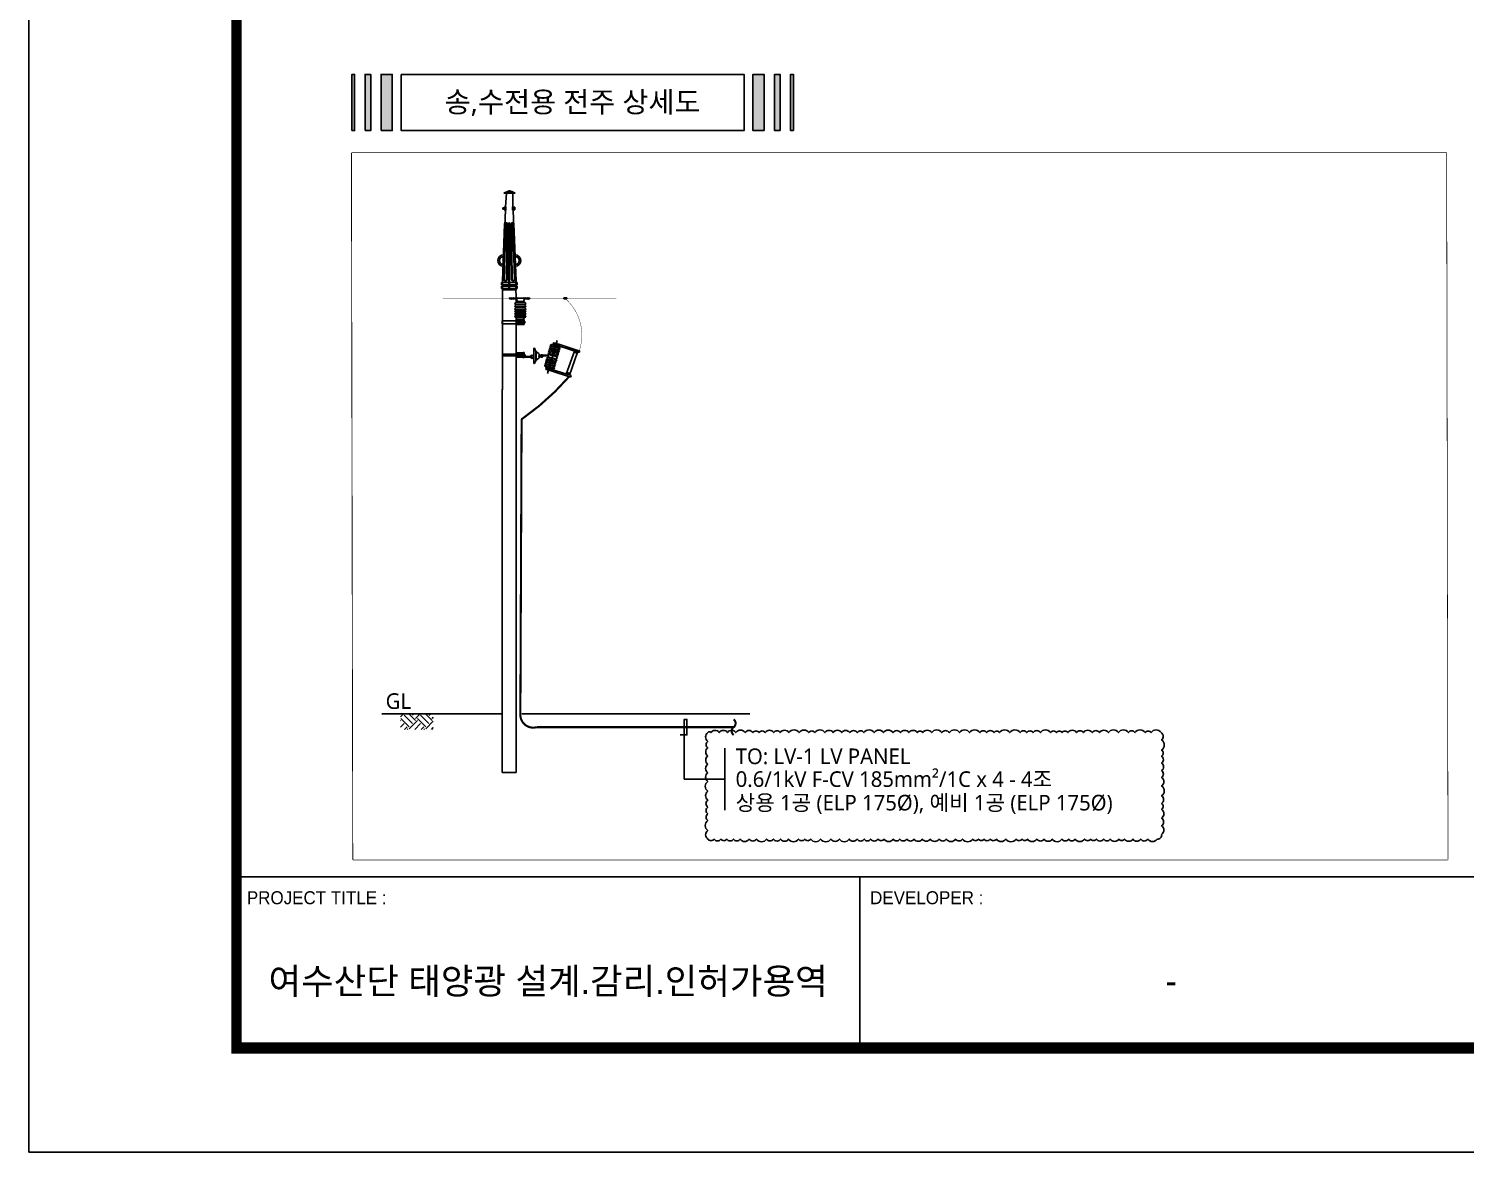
# Model space of a CAD drawing. Header units: millimetres. Extents: x 10297564 to 11610295, y -9287743 to -8409454.
# Drawn here: x 10381664 to 10436984, y -8959388 to -8916134 of the extents above; entities that cross this region are included whole.
import ezdxf
from ezdxf.enums import TextEntityAlignment as Align

# ---------------------------------------------------------------- set-up
doc = ezdxf.new("R2010")
doc.units = ezdxf.units.MM
doc.header["$LTSCALE"] = 100
for name, pattern in [('CEN', [62, 60, -1, 0, -1]), ('CEN3', [14, 10, -1.5, 1, -1.5]), ('CENTER', [50.8, 31.75, -6.35, 6.35, -6.35])]:
    doc.linetypes.add(name, pattern=pattern)
doc.layers.add('250725 수정사항', color=21, linetype='Continuous', plot=False)
for name, color, linetype in [('_도곽_마크', 7, 'Continuous'), ('BOX', 7, 'Continuous'), ('BOX_Def', 8, 'Continuous'), ('dim', 7, 'Continuous'), ('E1', 1, 'Continuous'), ('LINE', 2, 'Continuous'), ('text', 7, 'Continuous'), ('TEXTLINE', 1, 'Continuous')]:
    doc.layers.add(name, color=color, linetype=linetype)
for name, color, linetype, lineweight in [('DIJ1-TEXT', 7, 'Continuous', 5), ('TITLE', 7, 'Continuous', 0), ('치수선', 3, 'Continuous', 25)]:
    doc.layers.add(name, color=color, linetype=linetype, lineweight=lineweight)
doc.styles.add('MG', font='malgun.ttf')
doc.styles.add('RomanS', font='Dotum.ttf')
doc.styles.add('TITLE', font='H2GTRE.TTF')

# ---------------------------------------------------------------- blocks, each defined once
blk = doc.blocks.new('A$C78AD5414')
at = {"layer": '_도곽_마크'}
for points in [[(40, 53), (40, 21)], [(160, 53), (40, 53)], [(160, 53), (160, 21)], [(280, 53), (160, 53)], [(40, 21), (811, 21)]]:
    blk.add_lwpolyline(points, dxfattribs=at)
at = {"layer": 'BOX', "const_width": 2}
blk.add_lwpolyline([(40, 20), (40, 574), (811, 574), (811, 20)], close=True, dxfattribs=at)
at = {"layer": 'BOX_Def'}
blk.add_lwpolyline([(0, 0), (841, 0), (841, 594), (0, 594)], close=True, dxfattribs=at)
at = {"style": 'TITLE'}
for s, p in [('여수산단 태양광 설계.감리.인허가용역', (100, 33)), ('-', (220, 33))]:
    blk.add_text(s, height=5, dxfattribs=at).set_placement(p, align=Align.MIDDLE)
at = {"layer": 'DIJ1-TEXT', "style": 'RomanS'}
for s, p in [('PROJECT TITLE :', (42, 49)), ('DEVELOPER :', (162, 49))]:
    blk.add_text(s, height=2.5, dxfattribs=at).set_placement(p, align=Align.MIDDLE_LEFT)

msp = doc.modelspace()

# ---------------------------------------------------------------- hatches: boundary and pattern name
at = {"layer": 'E1', "ltscale": 1.5}
h = msp.add_hatch(color=1, dxfattribs=at)
h.set_gradient(color1=(153, 76, 0), one_color=1, tint=1)
h.paths.add_polyline_path([(10394106.9, -8920056.1), (10394106.9, -8917889.5), (10394215.2, -8917889.5), (10394215.2, -8920056.1)])
h = msp.add_hatch(color=1, dxfattribs=at)
h.set_gradient(color1=(153, 76, 0), one_color=1, tint=1)
h.paths.add_polyline_path([(10394615.4, -8920056.1), (10394615.4, -8917889.5), (10394832.1, -8917889.5), (10394832.1, -8920056.1)])
h = msp.add_hatch(color=1, dxfattribs=at)
h.set_gradient(color1=(153, 76, 0), one_color=1, tint=1)
h.paths.add_polyline_path([(10395232.3, -8920056.1), (10395232.3, -8917889.5), (10395665.7, -8917889.5), (10395665.7, -8920056.1)])
h = msp.add_hatch(color=1, dxfattribs=at)
h.set_gradient(color1=(153, 76, 0), one_color=1, tint=1)
h.paths.add_polyline_path([(10409984.1, -8920056.1), (10409984.1, -8917889.5), (10409550.7, -8917889.5), (10409550.7, -8920056.1)])
h = msp.add_hatch(color=1, dxfattribs=at)
h.set_gradient(color1=(153, 76, 0), one_color=1, tint=1)
h.paths.add_polyline_path([(10410601, -8920056.1), (10410601, -8917889.5), (10410384.3, -8917889.5), (10410384.3, -8920056.1)])
h = msp.add_hatch(color=1, dxfattribs=at)
h.set_gradient(color1=(153, 76, 0), one_color=1, tint=1)
h.paths.add_polyline_path([(10411109.6, -8920056.1), (10411109.6, -8917889.5), (10411001.2, -8917889.5), (10411001.2, -8920056.1)])

# ---------------------------------------------------------------- linework, layer by layer
at = {"layer": 'E1', "color": 1, "ltscale": 1.5}
for points in [[(10394106.9, -8920056.1), (10394106.9, -8917889.5), (10394215.2, -8917889.5), (10394215.2, -8920056.1)], [(10394615.4, -8920056.1), (10394615.4, -8917889.5), (10394832.1, -8917889.5), (10394832.1, -8920056.1)], [(10395232.3, -8920056.1), (10395232.3, -8917889.5), (10395665.7, -8917889.5), (10395665.7, -8920056.1)], [(10409984.1, -8920056.1), (10409984.1, -8917889.5), (10409550.7, -8917889.5), (10409550.7, -8920056.1)], [(10410601, -8920056.1), (10410601, -8917889.5), (10410384.3, -8917889.5), (10410384.3, -8920056.1)], [(10411109.6, -8920056.1), (10411109.6, -8917889.5), (10411001.2, -8917889.5), (10411001.2, -8920056.1)]]:
    msp.add_lwpolyline(points, close=True, dxfattribs=at)

# ---------------------------------------------------------------- block references
at = {"layer": 'TITLE', "color": 4, "xscale": 200, "yscale": 200, "zscale": 200}
msp.add_blockref('A$C78AD5414', (10381664, -8959387.5), dxfattribs=at)

# ---------------------------------------------------------------- next in the draw order: wipeouts: each hides what was drawn before it
at = {"linetype": 'ByBlock'}
msp.add_wipeout([(10396007.4, -8917889.5), (10409209, -8917889.5), (10409209, -8920056.1), (10396007.4, -8920056.1)], dxfattribs=at).dxf.layer = 'E1'
at = {"color": 1}
msp.add_wipeout([(10394106.9, -8920920.7), (10436253.6, -8920920.7), (10436304.8, -8948119.2), (10394159.1, -8948119.2)], dxfattribs=at).dxf.layer = 'TEXTLINE'

# ---------------------------------------------------------------- next in the draw order: linework, layer by layer
at = {"layer": 'E1', "color": 1, "ltscale": 1.5}
msp.add_lwpolyline([(10396007.4, -8917889.5), (10409209, -8917889.5), (10409209, -8920056.1), (10396007.4, -8920056.1)], close=True, dxfattribs=at)
at = {"layer": 'TEXTLINE', "color": 1}
msp.add_lwpolyline([(10436304.8, -8948119.2), (10436253.6, -8920920.7), (10394106.9, -8920920.7), (10394159.1, -8948119.2)], close=True, dxfattribs=at)

# ---------------------------------------------------------------- next in the draw order: texts
at = {"layer": 'text', "style": 'MG'}
msp.add_text('송,수전용 전주 상세도', height=800, dxfattribs=at).set_placement((10402608.2, -8918972.8), align=Align.MIDDLE)

# ---------------------------------------------------------------- next in the draw order: wipeouts: each hides what was drawn before it
at = {"color": 1, "linetype": 'CEN'}
msp.add_wipeout([(10394159.1, -8948119.2), (10394106.9, -8920920.7), (10436253.6, -8920920.7), (10436304.8, -8948119.2)], dxfattribs=at)

# ---------------------------------------------------------------- next in the draw order: linework, layer by layer
at = {"color": 2}
for p, q in [((10400102.3, -8922401.1), (10399966.4, -8922460)), ((10399966.4, -8922460), (10400185.8, -8922460)), ((10400061.7, -8922460), (10400029.3, -8922992.8)), ((10400172.4, -8922401.1), (10400102.3, -8922401.1)), ((10400215.6, -8922368.7), (10400133.5, -8922368.7)), ((10400133.5, -8922368.7), (10400133.5, -8922403.4)), ((10400172.4, -8922401.1), (10400264.9, -8922401.1)), ((10400393.3, -8922460), (10400185.8, -8922460)), ((10400215.6, -8922401.1), (10400215.6, -8922368.7)), ((10400264.9, -8922401.1), (10400393.3, -8922460)), ((10400305.3, -8922460), (10400310.7, -8922992.8)), ((10400024.6, -8923112.1), (10399914.7, -8925856.7)), ((10399927.2, -8923028.5), (10399927.2, -8923074.7)), ((10399975.7, -8922999.3), (10400015.1, -8922999.3)), ((10399975.7, -8922999.3), (10399975.7, -8923104.4)), ((10399975.7, -8923104.4), (10400015.6, -8923104.4)), ((10400015.2, -8923020), (10399988.5, -8923020)), ((10399988.5, -8923082.7), (10400015.2, -8923082.7)), ((10399989, -8922999.8), (10399989, -8923104.5)), ((10400015.1, -8922992.8), (10400043.4, -8922992.8)), ((10400015.1, -8922992.8), (10400015.1, -8923112.1)), ((10400015.1, -8923112.1), (10400043.4, -8923112.1)), ((10400043.4, -8922992.4), (10400043.4, -8923112.1)), ((10400293.3, -8922992.8), (10400321, -8922992.8)), ((10400293.3, -8922992.8), (10400293.3, -8923112.1)), ((10400293.3, -8923112.1), (10400321, -8923112.1)), ((10400315.5, -8923112.1), (10400425.4, -8925856.7)), ((10400321, -8922992.8), (10400321, -8923111.2)), ((10400378.9, -8922999.3), (10400344.5, -8922999.3)), ((10400344.5, -8922999.3), (10400344.5, -8923104.4)), ((10400344.5, -8923082.7), (10400378.9, -8923082.7)), ((10400344.5, -8923104.4), (10400378.9, -8923104.4)), ((10400378.9, -8923020), (10400345.4, -8923020)), ((10400378.9, -8922999.3), (10400378.9, -8923104.4)), ((10399991.5, -8923640.9), (10399902.7, -8925856.7)), ((10399953.4, -8925782), (10400019.9, -8923645.5)), ((10399975.9, -8925782), (10400035.6, -8923645.5)), ((10400094.2, -8923645.5), (10400067.6, -8925782)), ((10400090.1, -8925782), (10400109.8, -8923645.5)), ((10400182.5, -8923601.2), (10400157.8, -8923601.2)), ((10400157.8, -8923601.2), (10400157.8, -8926182.4)), ((10400182.5, -8923601.2), (10400182.5, -8926182.4)), ((10400235.7, -8923645.5), (10400258.1, -8925782)), ((10400280.6, -8925782), (10400251.3, -8923645.5)), ((10400372.3, -8925782), (10400309.9, -8923645.5)), ((10400394.8, -8925782), (10400325.5, -8923645.5)), ((10400347.4, -8923640.9), (10400436.1, -8925856.7)), ((10399866.5, -8925900.5), (10399866.5, -8925993)), ((10400474.8, -8925900.5), (10399866.5, -8925900.5)), ((10399903.1, -8926182.4), (10399903.1, -8925860.2)), ((10399914.7, -8925856.7), (10399914.7, -8926184.4)), ((10400425.4, -8925856.7), (10400425.4, -8926184.4)), ((10400436.1, -8925856.7), (10400436.1, -8926182.4)), ((10400474.8, -8925993), (10400474.8, -8925900.5)), ((10399866.5, -8925993), (10400474.8, -8925993)), ((10399866.5, -8926046), (10399866.5, -8926138.5)), ((10400474.8, -8926046), (10399866.5, -8926046)), ((10399866.5, -8926138.5), (10400474.8, -8926138.5)), ((10400436.1, -8926182.4), (10399903.1, -8926182.4)), ((10399904.8, -8926438.2), (10399904.8, -8930033.9)), ((10399912.5, -8926182.4), (10399910.7, -8926451.7)), ((10400427.5, -8926182.4), (10400429.3, -8926451.7)), ((10400434.5, -8926428.8), (10400434.5, -8926662.4)), ((10400736.9, -8926502.1), (10400468.1, -8926502.1)), ((10400474.8, -8926138.5), (10400474.8, -8926046)), ((10400382.5, -8926731.8), (10400812.6, -8926731.8)), ((10400382.5, -8926834), (10400812.6, -8926834)), ((10400382.5, -8926936.1), (10400812.6, -8926936.1)), ((10400382.5, -8927038.2), (10400812.6, -8927038.2)), ((10400436.3, -8926661.9), (10400758.8, -8926661.9)), ((10400436.3, -8926764.1), (10400758.8, -8926764.1)), ((10400436.3, -8926866.2), (10400758.8, -8926866.2)), ((10400436.3, -8926968.4), (10400758.8, -8926968.4)), ((10400723, -8926632.7), (10400482, -8926632.7)), ((10399890.2, -8927379.3), (10399890.2, -8927490.2)), ((10399890.2, -8927379.3), (10400434.5, -8927379.3)), ((10399890.2, -8927490.2), (10400434.5, -8927490.2)), ((10400382.5, -8927140.4), (10400812.6, -8927140.4)), ((10400382.5, -8927237.2), (10400812.6, -8927237.2)), ((10400434.5, -8927237.2), (10400434.5, -8928667.2)), ((10400434.5, -8927344.7), (10400722.4, -8927344.7)), ((10400687.7, -8927520.8), (10400434.5, -8927520.8)), ((10400436.3, -8927070.5), (10400758.8, -8927070.5)), ((10400436.3, -8927167.3), (10400758.8, -8927167.3)), ((10400436.3, -8927237.2), (10400436.3, -8927264)), ((10400436.3, -8927264), (10400738.5, -8927264)), ((10400687.7, -8927344.7), (10400439.9, -8927344.7)), ((10400463.5, -8927344.7), (10400711.2, -8927344.7)), ((10400478.1, -8927380.7), (10400478.1, -8927490.8)), ((10400640.8, -8927380.7), (10400478.1, -8927380.7)), ((10400478.1, -8927422), (10400782.3, -8927422)), ((10400478.1, -8927448.8), (10400782.3, -8927448.8)), ((10400478.1, -8927490.8), (10400640.8, -8927490.8)), ((10400640.8, -8927490.8), (10400640.8, -8927380.7)), ((10400687.7, -8927344.7), (10400687.7, -8927520.8)), ((10400700, -8927340.7), (10400700, -8927525.9)), ((10400700, -8927525.9), (10400740.3, -8927525.9)), ((10400740.3, -8927340.7), (10400723.6, -8927340.7)), ((10400729.4, -8927340.7), (10400729.4, -8927314.8)), ((10400738.5, -8927237.2), (10400738.5, -8927264)), ((10400740.3, -8927525.9), (10400740.3, -8927340.7)), ((10400782.3, -8927422), (10400782.3, -8927448.8)), ((10400454.5, -8928667.2), (10399904.8, -8928667.2)), ((10400687.7, -8928604.9), (10400439.9, -8928604.9)), ((10400454.5, -8928667.2), (10400454.5, -8928720.4)), ((10400478.1, -8928640.8), (10400478.1, -8928751)), ((10400640.8, -8928640.8), (10400478.1, -8928640.8)), ((10400478.1, -8928682.1), (10400782.3, -8928682.1)), ((10400478.1, -8928708.9), (10400782.3, -8928708.9)), ((10400640.8, -8928751), (10400640.8, -8928640.8)), ((10400687.7, -8928604.9), (10400687.7, -8928781)), ((10400700, -8928600.9), (10400700, -8928754.9)), ((10400740.3, -8928600.9), (10400700, -8928600.9)), ((10400740.3, -8928754.9), (10400740.3, -8928600.9)), ((10400782.3, -8928682.1), (10400782.3, -8928708.9)), ((10401113.9, -8928731.3), (10401114.3, -8928441.2)), ((10401194.5, -8928553.9), (10401138.5, -8928433.1)), ((10401194.5, -8928551.7), (10401194.3, -8928731.4)), ((10401206.2, -8928561), (10401206, -8928731.4)), ((10401305.9, -8928642.1), (10401206.2, -8928566)), ((10401316.1, -8928663.1), (10401316, -8928720.1)), ((10401347.5, -8928695.8), (10401671.8, -8928695.8)), ((10401347.5, -8928720.1), (10401347.5, -8928695.8)), ((10401422.1, -8928668.3), (10401422.1, -8928798.1)), ((10401678.1, -8928673.6), (10401653.4, -8928760.6)), ((10402034.2, -8928749.7), (10401661.9, -8928643.9)), ((10402010.3, -8928768), (10401678.1, -8928673.6)), ((10402051.4, -8928689.2), (10401679.1, -8928583.4)), ((10402068.6, -8928628.7), (10401696.3, -8928522.9)), ((10402085.8, -8928568.2), (10401713.5, -8928462.4)), ((10401726.1, -8928662.1), (10401719.4, -8928685.4)), ((10402004.9, -8928676), (10401725.6, -8928596.6)), ((10402103, -8928507.7), (10401730.7, -8928401.9)), ((10402022.1, -8928615.5), (10401742.8, -8928536.1)), ((10402120.2, -8928447.2), (10401747.9, -8928341.4)), ((10402039.3, -8928555), (10401760, -8928475.6)), ((10402056.5, -8928494.5), (10401777.2, -8928415.1)), ((10402073.7, -8928434), (10401794.4, -8928354.6)), ((10402090.9, -8928373.5), (10401811.6, -8928294.1)), ((10402090.9, -8928373.5), (10401811.6, -8928294.1)), ((10401853.6, -8928280.9), (10401868.1, -8928229.7)), ((10402062.1, -8928340.1), (10401853.6, -8928280.9)), ((10401878.1, -8928224.1), (10402071.1, -8928279)), ((10402062.1, -8928340.1), (10402076.7, -8928288.9)), ((10402062.1, -8928341.1), (10402864.9, -8928601.4)), ((10402072.7, -8928279.3), (10402885, -8928545)), ((10402365.4, -8929429.8), (10402681.7, -8928542)), ((10402485.1, -8929468.6), (10402801.3, -8928580.8)), ((10402664.2, -8928590.9), (10402783.9, -8928629.7)), ((10402674.7, -8928561.4), (10402794.4, -8928600.2)), ((10402885, -8928545), (10402864.9, -8928601.4)), ((10400454.5, -8928720.4), (10399904.8, -8928720.4)), ((10400434.5, -8928720.4), (10400434.6, -8930009)), ((10400687.7, -8928781), (10400443, -8928781)), ((10400478.1, -8928751), (10400640.8, -8928751)), ((10400992.5, -8928754.9), (10400696.9, -8928754.9)), ((10400696.9, -8928754.9), (10400696.9, -8928784.5)), ((10400696.9, -8928784.5), (10400748.5, -8928784.5)), ((10400748.5, -8928771.7), (10400991.4, -8928771.7)), ((10400748.5, -8928784.5), (10400748.5, -8928771.7)), ((10401093.3, -8928774.9), (10401113.5, -8928774.9)), ((10401093.9, -8928753.4), (10401113.9, -8928753.4)), ((10401113.9, -8928731.3), (10401113.5, -8929013.1)), ((10401194, -8928908.8), (10401137.6, -8929021.3)), ((10401194, -8928911), (10401194.3, -8928731.4)), ((10401205.7, -8928901.8), (10401206, -8928731.4)), ((10401305.7, -8928821), (10401205.7, -8928896.8)), ((10401466.4, -8928758.8), (10401314.7, -8928758.8)), ((10401315.9, -8928800), (10401315.9, -8928758.8)), ((10401466.4, -8928720.1), (10401316, -8928720.1)), ((10401466.4, -8928720.1), (10401466.4, -8928758.8)), ((10401466.4, -8928726.2), (10401663.1, -8928726.2)), ((10401910.3, -8929185.7), (10401538, -8929079.9)), ((10401927.5, -8929125.2), (10401555.2, -8929019.4)), ((10401846.6, -8929233), (10401567.3, -8929153.7)), ((10401846.6, -8929233), (10401567.3, -8929153.7)), ((10401944.7, -8929064.7), (10401572.4, -8928958.9)), ((10401596.1, -8929187), (10401581.5, -8929238.2)), ((10401863.8, -8929172.5), (10401584.5, -8929093.2)), ((10401587.1, -8929248.1), (10401780.1, -8929303)), ((10401961.9, -8929004.2), (10401589.6, -8928898.4)), ((10401804.6, -8929246.3), (10401596.1, -8929187)), ((10401881, -8929112), (10401601.7, -8929032.7)), ((10401979.1, -8928943.7), (10401606.8, -8928837.9)), ((10401898.2, -8929051.5), (10401618.9, -8928972.2)), ((10401996.3, -8928883.2), (10401624, -8928777.4)), ((10401915.4, -8928991), (10401636.1, -8928911.7)), ((10401932.6, -8928930.5), (10401653.3, -8928851.1)), ((10401985.5, -8928855), (10401653.4, -8928760.6)), ((10401688.1, -8928795.7), (10401694.7, -8928772.4)), ((10401804.6, -8929246.3), (10401790.1, -8929297.4)), ((10401803.2, -8929247.5), (10402549.5, -8929489.5)), ((10401949.7, -8928870), (10401956.4, -8928846.7)), ((10401987.7, -8928736.5), (10401981.1, -8928759.7)), ((10402010.3, -8928768), (10401985.5, -8928855)), ((10401780.1, -8929303), (10402529.5, -8929546)), ((10402377.6, -8929398.8), (10402497.2, -8929437.6)), ((10402387.4, -8929369), (10402507, -8929407.8)), ((10402549.5, -8929489.5), (10402529.5, -8929546)), ((10399900, -8930004.4), (10399891, -8944770.4)), ((10400434.8, -8929995), (10400434.9, -8944770.4)), ((10399891, -8944770.4), (10400434.9, -8944770.4))]:
    msp.add_line(p, q, dxfattribs=at)
at = {"color": 2, "linetype": 'Continuous'}
for p, q in [((10399975.7, -8923028.5), (10399927.2, -8923028.5)), ((10399975.7, -8923074.7), (10399927.2, -8923074.7)), ((10400344.5, -8923028.5), (10400321, -8923028.5)), ((10400344.5, -8923074.7), (10400321, -8923074.7))]:
    msp.add_line(p, q, dxfattribs=at)
at = {"color": 11}
for p, q in [((10402275.8, -8926528.5), (10402275.8, -8926494.7)), ((10402275.8, -8926494.7), (10402390.1, -8926494.7)), ((10402390.1, -8926494.7), (10402390.1, -8926528.5)), ((10402390.1, -8926528.5), (10402275.8, -8926528.5))]:
    msp.add_line(p, q, dxfattribs=at)
at = {"color": 2, "linetype": 'CENTER'}
msp.add_line((10401644.8, -8929410.9), (10402007.6, -8928134.4), dxfattribs=at)
at = {"color": 44}
for p, q in [((10395982.3, -8942621.9), (10396097.2, -8942507)), ((10396556.9, -8942764.1), (10396299.9, -8942507)), ((10396437.5, -8942564.9), (10396495.4, -8942507)), ((10396556.9, -8942684.4), (10396734.4, -8942507)), ((10397194.1, -8942764.1), (10396937, -8942507)), ((10397074.6, -8942564.9), (10397132.6, -8942507)), ((10395982.3, -8942781.2), (10395999.4, -8942764.1)), ((10395982.3, -8943020.1), (10396118.9, -8942883.5)), ((10396318, -8943003), (10395999.4, -8942684.4)), ((10396437.5, -8942883.5), (10396118.9, -8942564.9)), ((10396133.7, -8943107.7), (10396238.4, -8943003)), ((10396263.4, -8943107.7), (10396238.4, -8943082.6)), ((10396318, -8943082.6), (10396636.6, -8942764.1)), ((10396531.9, -8943107.7), (10396756.1, -8942883.5)), ((10396955.2, -8943003), (10396636.6, -8942684.4)), ((10397074.6, -8942883.5), (10396756.1, -8942564.9)), ((10396770.8, -8943107.7), (10396875.5, -8943003)), ((10396900.6, -8943107.7), (10396875.5, -8943082.6)), ((10396955.2, -8943082.6), (10397241.3, -8942796.5)), ((10397169, -8943107.7), (10397239.7, -8943037.1)), ((10397194.1, -8942684.4), (10397242.4, -8942636.2))]:
    msp.add_line(p, q, dxfattribs=at)
at = {"color": 11, "const_width": 13.4}
for points in [[(10400465.4, -8926512), (10397610.3, -8926512)], [(10400739.5, -8926512), (10402274.8, -8926512)], [(10402390.1, -8926512), (10404290.2, -8926512)]]:
    msp.add_lwpolyline(points, dxfattribs=at)
msp.add_lwpolyline([(10402333, -8926528.5, -0.3044861), (10402862.6, -8928538.8, 2.0544125)], format="xyb", dxfattribs=at)
at = {"color": 2}
for centre, radius, start, end in [((10400056.7, -8923642.3), 66, 141.18982, 181.20767), ((10400064.9, -8923645.5), 44.9, 0, 180), ((10400064.9, -8923645.5), 29.3, 0, 180), ((10400280.6, -8923645.5), 44.9, 0, 180), ((10400280.6, -8923645.5), 29.3, 0, 180), ((10400267.5, -8923643), 79.6, 357.57477, 31.87215), ((10399946.6, -8925059.4), 218.7, 87.70687, 267.70687), ((10400393.5, -8925059.4), 218.7, 272.29313, 92.29313), ((10399946.6, -8925059.4), 156.2, 87.70687, 267.70687), ((10400393.5, -8925059.4), 156.2, 272.29313, 92.29313), ((10400021.7, -8925782), 68.4, 180, 0), ((10400021.7, -8925782), 45.8, 180, 0), ((10400326.4, -8925782), 68.4, 180, 0), ((10400326.4, -8925782), 45.8, 180, 0), ((10400204.6, -8926509.8), 28.9, 125.91314, 47.30016), ((10400243.7, -8926509.8), 28.9, 132.69984, 56.66064), ((10400275.5, -8926509.8), 28.9, 123.33936, 55.77439), ((10400308, -8926509.8), 28.9, 124.22561, 53.17205), ((10400342.6, -8926509.8), 28.9, 126.82795, 48.29454), ((10400381, -8926509.8), 28.9, 131.70546, 53.97309), ((10400415, -8926509.8), 28.9, 126.02691, 54.99121), ((10400448.1, -8926509.8), 28.9, 125.00879, 56.66064), ((10400630.1, -8926550.8), 169.2, 163.24984, 208.93237), ((10400574.9, -8926550.8), 169.2, 331.06763, 16.75016), ((10400761.5, -8926509.8), 28.9, 125.00879, 53.97309), ((10400795.5, -8926509.8), 28.9, 126.02691, 48.29454), ((10400833.9, -8926509.8), 28.9, 131.70546, 53.17205), ((10400868.5, -8926509.8), 28.9, 126.82795, 55.77439), ((10400901, -8926509.8), 28.9, 124.22561, 56.66064), ((10400932.7, -8926509.8), 28.9, 123.33936, 47.30016), ((10400454.2, -8926731.3), 71.7, 104.46136, 180.40146), ((10400454.2, -8926833.4), 71.7, 104.46136, 180.40146), ((10400454.2, -8926935.6), 71.7, 104.46136, 180.40146), ((10400454.2, -8927037.7), 71.7, 104.46136, 180.40146), ((10400440.8, -8926624.4), 37.8, 263.04606, 343.68522), ((10400440.8, -8926726.6), 37.8, 263.04606, 343.68522), ((10400440.8, -8926828.7), 37.8, 263.04606, 343.68522), ((10400440.8, -8926930.9), 37.8, 263.04606, 343.68522), ((10400440.8, -8927033), 37.8, 263.04606, 343.68522), ((10400754.3, -8926624.4), 37.8, 196.31478, 276.95394), ((10400754.3, -8926726.6), 37.8, 196.31478, 276.95394), ((10400754.3, -8926828.7), 37.8, 196.31478, 276.95394), ((10400754.3, -8926930.9), 37.8, 196.31478, 276.95394), ((10400754.3, -8927033), 37.8, 196.31478, 276.95394), ((10400740.9, -8926731.3), 71.7, 359.59854, 75.53864), ((10400740.9, -8926833.4), 71.7, 359.59854, 75.53864), ((10400740.9, -8926935.6), 71.7, 359.59854, 75.53864), ((10400740.9, -8927037.7), 71.7, 359.59854, 75.53864), ((10400454.2, -8927139.9), 71.7, 104.46136, 180.40146), ((10400454.2, -8927236.6), 71.7, 104.46136, 180.40146), ((10400440.8, -8927129.8), 37.8, 263.04606, 343.68522), ((10400774.8, -8927238.3), 339.5, 184.3544, 198.26546), ((10400754.3, -8927129.8), 37.8, 196.31478, 276.95394), ((10400399.9, -8927238.3), 339.5, 341.73454, 355.6456), ((10400740.9, -8927139.9), 71.7, 359.59854, 75.53864), ((10400740.9, -8927236.6), 71.7, 359.59854, 75.53864), ((10401052.7, -8928763), 61.9, 8.90089, 172.51268), ((10401126.9, -8928445.1), 13.4, 37.37674, 180.07851), ((10401196.3, -8928561.4), 9.86, 357.43771, 100.49857), ((10401289.2, -8928663.1), 26.9, 359.92149, 51.43691), ((10401724.1, -8928661.1), 64.5, 88.59672, 164.53683), ((10401741.3, -8928600.6), 64.5, 88.59672, 164.53683), ((10401758.5, -8928540.1), 64.5, 88.59672, 164.53683), ((10401775.6, -8928479.6), 64.5, 88.59672, 164.53683), ((10401792.8, -8928419.1), 64.5, 88.59672, 164.53683), ((10401810, -8928358.6), 64.5, 88.59672, 164.53683), ((10401824.8, -8928262.8), 34, 247.18143, 327.82058), ((10401875.9, -8928231.9), 8.06, 74.13537, 164.13537), ((10401972.3, -8928731.6), 64.5, 343.73391, 59.67401), ((10401989.5, -8928671.1), 64.5, 343.73391, 59.67401), ((10402006.7, -8928610.6), 64.5, 343.73391, 59.67401), ((10402023.9, -8928550.1), 64.5, 343.73391, 59.67401), ((10402096.1, -8928339.9), 34, 180.45015, 261.08931), ((10402068.9, -8928286.7), 8.06, 344.13537, 74.13537), ((10402041.1, -8928489.6), 64.5, 343.73391, 59.67401), ((10402058.3, -8928429.1), 64.5, 343.73391, 59.67401), ((10401052.7, -8928763), 61.9, 188.15387, 348.84831), ((10401052.7, -8928763), 42.3, 13.0861, 343.55954), ((10401126.9, -8929013.1), 13.4, 179.92149, 322.62326), ((10401195.9, -8928901.3), 9.86, 259.34441, 2.40527), ((10401319.9, -8928739.6), 19.9, 101.35547, 254.78598), ((10401289, -8928799.9), 26.9, 308.40606, 359.92149), ((10401599.9, -8929098), 64.5, 163.73391, 239.67401), ((10401617.1, -8929037.5), 64.5, 163.73391, 239.67401), ((10401562.1, -8929187.2), 34, 0.45015, 81.08931), ((10401634.3, -8928977), 64.5, 163.73391, 239.67401), ((10401589.3, -8929240.4), 8.06, 164.13537, 254.13537), ((10401651.5, -8928916.5), 64.5, 163.73391, 239.67401), ((10401668.7, -8928856), 64.5, 163.73391, 239.67401), ((10401685.9, -8928795.5), 64.5, 163.73391, 239.67401), ((10401833.4, -8929264.4), 34, 67.18143, 147.82058), ((10401848.2, -8929168.6), 64.5, 268.59672, 344.53683), ((10401865.4, -8929108.1), 64.5, 268.59672, 344.53683), ((10401882.5, -8929047.5), 64.5, 268.59672, 344.53683), ((10401899.7, -8928987), 64.5, 268.59672, 344.53683), ((10401916.9, -8928926.5), 64.5, 268.59672, 344.53683), ((10401934.1, -8928866), 64.5, 268.59672, 344.53683), ((10401782.3, -8929295.2), 8.06, 254.13537, 344.13537)]:
    msp.add_arc(centre, radius, start, end, dxfattribs=at)
at = {"layer": '250725 수정사항'}
msp.add_lwpolyline([(10407815.6, -8943228.9, 0.5205671), (10407815.6, -8943569.5, 0.5205671), (10407815.6, -8943818.5, 0.5205671), (10407815.6, -8944132.6, 0.5205671), (10407815.6, -8944446.7, 0.5205671), (10407815.6, -8944776.1, 0.5205671), (10407815.6, -8945110, 0.5205671), (10407815.6, -8945489.6, 0.5205671), (10407815.6, -8945824.8, 0.5205671), (10407815.6, -8946102.4, 0.5205671), (10407815.6, -8946364.5, 0.5205671), (10407815.6, -8946621.1, 0.5205671), (10407815.6, -8947000.7, 0.5205671), (10407821.6, -8947333.3, 0.5205671), (10408055.2, -8947333.3, 0.5205671), (10408320.3, -8947333.3, 0.5205671), (10408546.4, -8947333.3, 0.5205671), (10408807.1, -8947333.3, 0.5205671), (10409059.2, -8947333.3, 0.5205671), (10409406.6, -8947333.3, 0.5205671), (10409694.3, -8947333.3, 0.5205671), (10410077.5, -8947333.3, 0.5205671), (10410340.4, -8947333.3, 0.5205671), (10410619.3, -8947333.3, 0.5205671), (10410924.9, -8947333.3, 0.5205671), (10411307.1, -8947333.3, 0.5205671), (10411546.8, -8947333.3, 0.5205671), (10411778.6, -8947333.3, 0.5205671), (10412159.7, -8947333.3, 0.5205671), (10412558, -8947333.3, 0.5205671), (10412885, -8947333.3, 0.5205671), (10413259.8, -8947333.3, 0.5205671), (10413563.7, -8947333.3, 0.5205671), (10413840.7, -8947333.3, 0.5205671), (10414083.8, -8947333.3, 0.5205671), (10414370.8, -8947333.3, 0.5205671), (10414603.3, -8947333.3, 0.5205671), (10414957, -8947333.3, 0.5205671), (10415208.3, -8947333.3, 0.5205671), (10415479.6, -8947333.3, 0.5205671), (10415761.4, -8947333.3, 0.5205671), (10416075, -8947333.3, 0.5205671), (10416379.4, -8947333.3, 0.5205671), (10416723.6, -8947333.3, 0.5205671), (10417000.3, -8947333.3, 0.5205671), (10417358.7, -8947333.3, 0.5205671), (10417628.2, -8947333.3, 0.5205671), (10418015.2, -8947333.3, 0.5205671), (10418240.1, -8947333.3, 0.5205671), (10418451, -8947333.3, 0.5205671), (10418690.5, -8947333.3, 0.5205671), (10418927.3, -8947333.3, 0.5205671), (10419295.1, -8947333.3, 0.5205671), (10419684, -8947333.3, 0.5205671), (10419920.7, -8947333.3, 0.5205671), (10420121.4, -8947333.3, 0.5205671), (10420484.8, -8947333.3, 0.5205671), (10420764, -8947333.3, 0.5205671), (10421079.1, -8947333.3, 0.5205671), (10421451.9, -8947333.3, 0.5205671), (10421712.4, -8947333.3, 0.5205671), (10421955.9, -8947333.3, 0.5205671), (10422324.1, -8947333.3, 0.5205671), (10422560.6, -8947333.3, 0.5205671), (10422777, -8947333.3, 0.5205671), (10423064.1, -8947333.3, 0.5205671), (10423312.2, -8947333.3, 0.5205671), (10423644.6, -8947333.3, 0.5205671), (10423862.8, -8947333.3, 0.5205671), (10424184.1, -8947333.3, 0.5205671), (10424486.3, -8947333.3, 0.5205671), (10424760.2, -8947333.3, 0.5205671), (10425121.7, -8947333.3, 0.5205671), (10425290.6, -8947149.9, 0.5205671), (10425290.6, -8946817.1, 0.5205671), (10425290.6, -8946526.2, 0.5205671), (10425290.6, -8946182.2, 0.5205671), (10425290.6, -8945956.6, 0.5205671), (10425290.6, -8945668.1, 0.5205671), (10425290.6, -8945284.9, 0.5205671), (10425290.6, -8944955.5, 0.5205671), (10425290.6, -8944696.7, 0.5205671), (10425290.6, -8944406.3, 0.5205671), (10425290.6, -8944140.3, 0.5205671), (10425290.6, -8943902, 0.5205671), (10425290.6, -8943508.5, 0.5205671), (10425268.6, -8943228.9, 0.5205671), (10424883.1, -8943228.9, 0.5205671), (10424659.8, -8943228.9, 0.5205671), (10424262.4, -8943228.9, 0.5205671), (10424016.8, -8943228.9, 0.5205671), (10423626, -8943228.9, 0.5205671), (10423244.9, -8943228.9, 0.5205671), (10422896, -8943228.9, 0.5205671), (10422616.9, -8943228.9, 0.5205671), (10422279.1, -8943228.9, 0.5205671), (10422015.6, -8943228.9, 0.5205671), (10421682.6, -8943228.9, 0.5205671), (10421455.6, -8943228.9, 0.5205671), (10421244.2, -8943228.9, 0.5205671), (10421006.3, -8943228.9, 0.5205671), (10420623.7, -8943228.9, 0.5205671), (10420339.1, -8943228.9, 0.5205671), (10420095.9, -8943228.9, 0.5205671), (10419838.7, -8943228.9, 0.5205671), (10419443.6, -8943228.9, 0.5205671), (10419050.4, -8943228.9, 0.5205671), (10418841.2, -8943228.9, 0.5205671), (10418547.8, -8943228.9, 0.5205671), (10418292.9, -8943228.9, 0.5205671), (10417896.2, -8943228.9, 0.5205671), (10417510.2, -8943228.9, 0.5205671), (10417117.6, -8943228.9, 0.5205671), (10416822.7, -8943228.9, 0.5205671), (10416439.4, -8943228.9, 0.5205671), (10416090.3, -8943228.9, 0.5205671), (10415883.6, -8943228.9, 0.5205671), (10415557.9, -8943228.9, 0.5205671), (10415236.5, -8943228.9, 0.5205671), (10414944.3, -8943228.9, 0.5205671), (10414585.9, -8943228.9, 0.5205671), (10414219.3, -8943228.9, 0.5205671), (10413826.7, -8943228.9, 0.5205671), (10413574.9, -8943228.9, 0.5205671), (10413279.9, -8943228.9, 0.5205671), (10412972.5, -8943228.9, 0.5205671), (10412641.3, -8943228.9, 0.5205671), (10412327, -8943228.9, 0.5205671), (10411938.2, -8943228.9, 0.5205671), (10411704.7, -8943228.9, 0.5205671), (10411330.8, -8943228.9, 0.5205671), (10410939.4, -8943228.9, 0.5205671), (10410600, -8943228.9, 0.5205671), (10410355.4, -8943228.9, 0.5205671), (10410027.6, -8943228.9, 0.5205671), (10409786.4, -8943228.9, 0.5205671), (10409553.5, -8943228.9, 0.5205671), (10409253.9, -8943228.9, 0.5205671), (10408891.3, -8943228.9, 0.5205671), (10408573, -8943228.9, 0.5205671), (10408255.3, -8943228.9, 0.5205671), (10407937.9, -8943228.9, 0.5205671)], format="xyb", close=True, dxfattribs=at)
at = {"layer": 'dim', "color": 1}
msp.add_line((10398896.4, -8942507), (10398002.3, -8942507), dxfattribs=at)
at = {"layer": 'LINE', "color": 2, "linetype": 'CEN3', "const_width": 80}
msp.add_lwpolyline([(10402480.4, -8929519.8, -0.0612519), (10400682.4, -8931140.6, 0.2605761), (10400644, -8931209.3), (10400596.7, -8942576.2)], format="xyb", dxfattribs=at)
at = {"layer": 'LINE', "color": 2, "linetype": 'CEN3', "ltscale": 15, "const_width": 80}
for points in [[(10400596.7, -8942576.2, 0.4763446), (10401219.1, -8943023.3)], [(10408809.8, -8943323.3, -0.5), (10408809.8, -8943023.3, 0.5), (10408809.8, -8942723.3, 0.5)]]:
    msp.add_lwpolyline(points, format="xyb", dxfattribs=at)
at = {"layer": 'LINE', "color": 2, "linetype": 'CEN3', "const_width": 80}
msp.add_lwpolyline([(10401219.1, -8943023.3), (10408809.8, -8943023.3)], dxfattribs=at)
at = {"layer": 'TEXTLINE'}
for p, q in [((10408464.6, -8943826.1), (10408464.6, -8946221)), ((10408464.6, -8945023.5), (10406905, -8945023.5))]:
    msp.add_line(p, q, dxfattribs=at)
msp.add_lwpolyline([(10406749.3, -8943322.5), (10407010.3, -8943322.5), (10407010.3, -8942724.2), (10406905, -8942724.2), (10406905, -8945023.5)], dxfattribs=at)
at = {"layer": '치수선', "color": 44}
for p, q in [((10399891.1, -8942507), (10395262.4, -8942507)), ((10409438.9, -8942507), (10400648.4, -8942507))]:
    msp.add_line(p, q, dxfattribs=at)

# ---------------------------------------------------------------- next in the draw order: texts
at = {"layer": 'text', "style": 'MG'}
for s, p in [('GL', (10395407.9, -8942318.6)), ('TO: LV-1 LV PANEL', (10408887.4, -8944443.2)), ('0.6/1kV F-CV 185mm²/1C x 4 - 4조', (10408887.4, -8945321.9)), ('상용 1공 (ELP 175%%C), 예비 1공 (ELP 175%%C)', (10408887.4, -8946228.1))]:
    msp.add_text(s, height=600, dxfattribs=at).set_placement(p)

doc.saveas('drawing.dxf')
